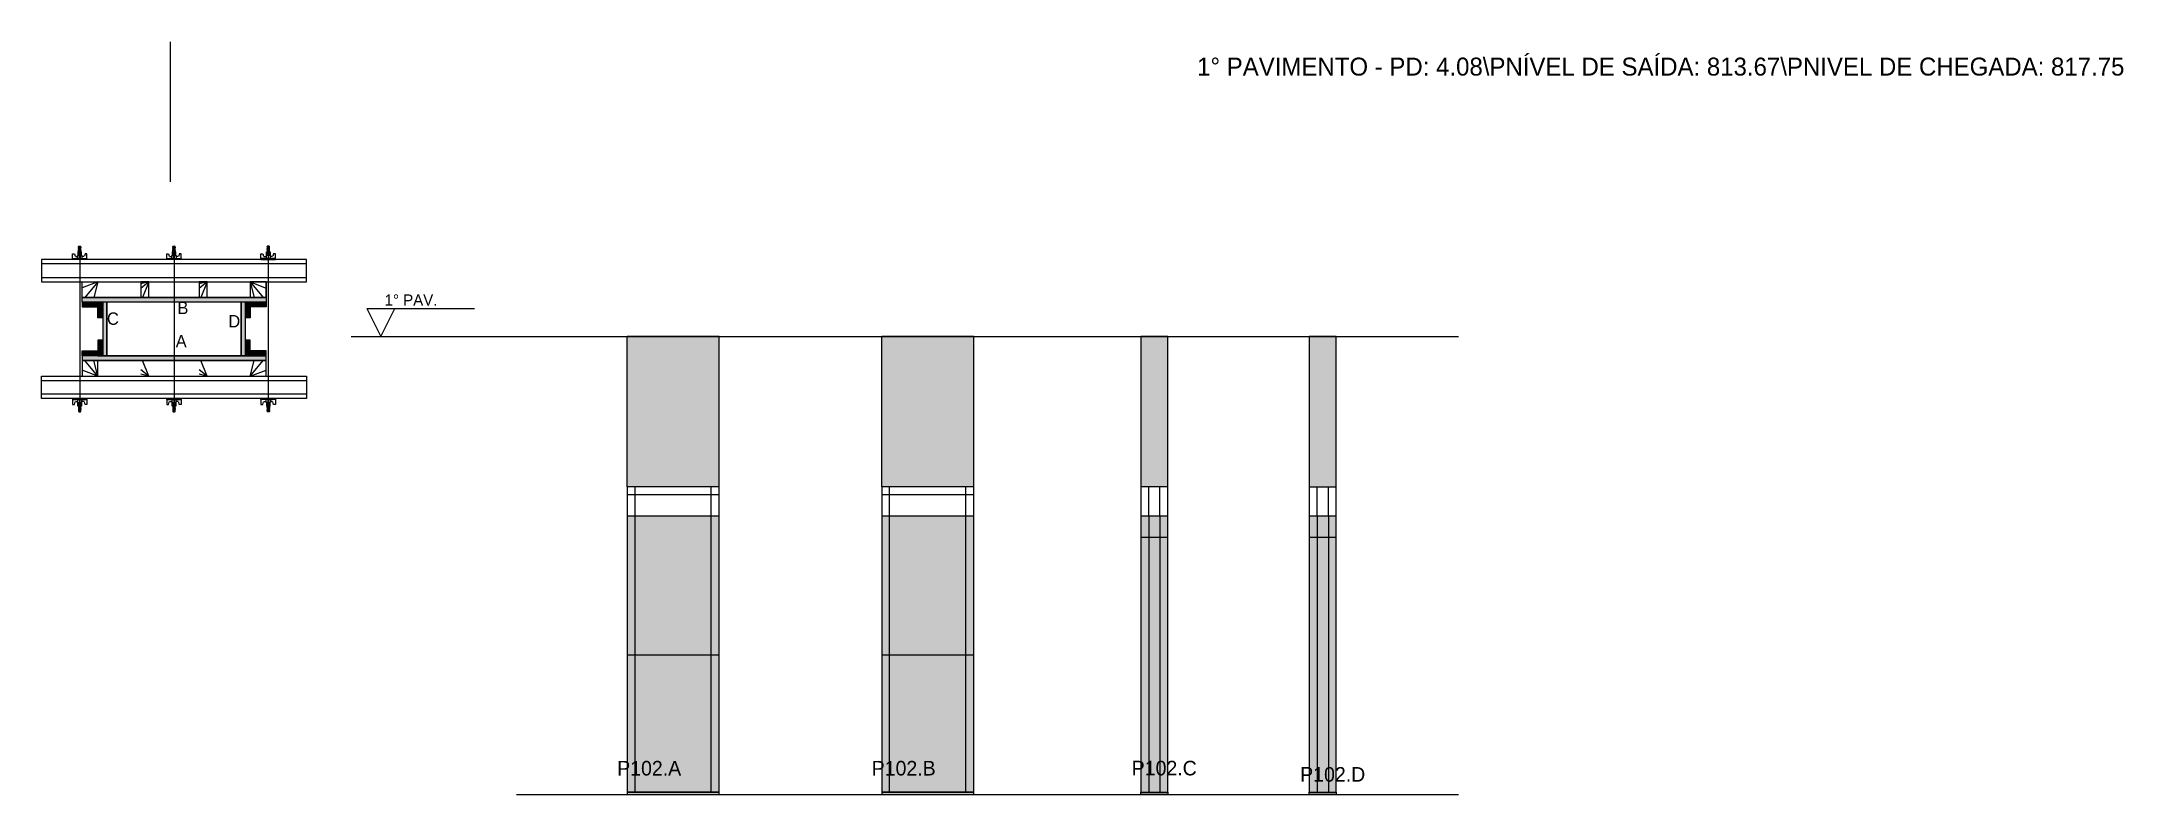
# Model space of a CAD drawing. Header units: metres. Extents: x 4721 to 6577, y 2917 to 3588.
import ezdxf

# ---------------------------------------------------------------- set-up
doc = ezdxf.new("R2010")
doc.units = ezdxf.units.M
for name, color, linetype in [('CHAPA', 7, 'Continuous'), ('COTA', 7, 'Continuous'), ('Hachura', 7, 'Continuous'), ('Madeira', 7, 'Continuous'), ('NIVEL 1° PAV.', 7, 'Continuous'), ('NOMENCLATURA', 7, 'Continuous'), ('Nível', 7, 'Continuous'), ('Painéis', 7, 'Continuous'), ('Perfil Metálico', 7, 'Continuous'), ('SARR_2.2x7', 7, 'Continuous'), ('SARRAFO', 7, 'Continuous'), ('Texto Seção', 7, 'Continuous'), ('TEXTO_GERAL', 7, 'Continuous')]:
    doc.layers.add(name, color=color, linetype=linetype)

msp = doc.modelspace()

# ---------------------------------------------------------------- hatches: boundary and pattern name
at = {"layer": 'COTA'}
h = msp.add_hatch(color=7, dxfattribs=at)
h.dxf.hatch_style = 1
h.paths.add_polyline_path([(5242.7, 3191.2), (5324.7, 3191.2), (5324.7, 3191.2), (5324.7, 3325.2), (5324.7, 3325.2), (5242.7, 3325.2), (5242.7, 3325.2), (5242.7, 3191.2)])
h = msp.add_hatch(color=7, dxfattribs=at)
h.dxf.hatch_style = 1
h.paths.add_polyline_path([(5469.7, 3191.2), (5551.7, 3191.2), (5551.7, 3191.2), (5551.7, 3325.2), (5551.7, 3325.2), (5469.7, 3325.2), (5469.7, 3325.2), (5469.7, 3191.2)])
h = msp.add_hatch(color=7, dxfattribs=at)
h.dxf.hatch_style = 1
h.paths.add_polyline_path([(5700.7, 3191.2), (5724.7, 3191.2), (5724.7, 3191.2), (5724.7, 3325.2), (5724.7, 3325.2), (5700.7, 3325.2), (5700.7, 3325.2), (5700.7, 3191.2)])
h = msp.add_hatch(color=7, dxfattribs=at)
h.dxf.hatch_style = 1
h.paths.add_polyline_path([(5850.8, 3191.2), (5874.8, 3191.2), (5874.8, 3191.2), (5874.8, 3325.2), (5874.8, 3325.2), (5850.8, 3325.2), (5850.8, 3325.2), (5850.8, 3191.2)])
at = {"layer": 'Hachura'}
h = msp.add_hatch(color=7, dxfattribs=at)
h.dxf.hatch_style = 1
h.paths.add_polyline_path([(4756.7, 3355.9), (4756.7, 3359.9), (4756.7, 3359.9), (4920.7, 3359.9), (4920.7, 3359.9), (4920.7, 3355.9), (4920.7, 3355.9), (4756.7, 3355.9)])
h = msp.add_hatch(color=7, dxfattribs=at)
h.dxf.hatch_style = 1
h.paths.add_polyline_path([(4756.7, 3355.9), (4756.7, 3359.9), (4756.7, 3359.9), (4920.7, 3359.9), (4920.7, 3359.9), (4920.7, 3355.9), (4920.7, 3355.9), (4756.7, 3355.9)])
h = msp.add_hatch(color=7, dxfattribs=at)
h.dxf.hatch_style = 1
h.paths.add_polyline_path([(4770.7, 3355.9), (4770.7, 3351.5), (4770.7, 3351.5), (4756.7, 3351.5), (4756.7, 3351.5), (4756.7, 3355.9), (4756.7, 3355.9), (4770.7, 3355.9)])
h = msp.add_hatch(color=7, dxfattribs=at)
h.dxf.hatch_style = 1
h.paths.add_polyline_path([(4775.1, 3355.9), (4770.7, 3355.9), (4770.7, 3355.9), (4770.7, 3341.9), (4770.7, 3341.9), (4775.1, 3341.9), (4775.1, 3341.9), (4775.1, 3355.9)])
h = msp.add_hatch(color=7, dxfattribs=at)
h.dxf.hatch_style = 1
h.paths.add_polyline_path([(4778.7, 3355.9), (4775.1, 3355.9), (4775.1, 3355.9), (4775.1, 3307.9), (4775.1, 3307.9), (4778.7, 3307.9), (4778.7, 3307.9), (4778.7, 3355.9)])
h = msp.add_hatch(color=7, dxfattribs=at)
h.dxf.hatch_style = 1
h.paths.add_polyline_path([(4778.7, 3355.9), (4775.1, 3355.9), (4775.1, 3355.9), (4775.1, 3307.9), (4775.1, 3307.9), (4778.7, 3307.9), (4778.7, 3307.9), (4778.7, 3355.9)])
h = msp.add_hatch(color=7, dxfattribs=at)
h.dxf.hatch_style = 1
h.paths.add_polyline_path([(4902.3, 3355.9), (4898.7, 3355.9), (4898.7, 3355.9), (4898.7, 3307.9), (4898.7, 3307.9), (4902.3, 3307.9), (4902.3, 3307.9), (4902.3, 3355.9)])
h = msp.add_hatch(color=7, dxfattribs=at)
h.dxf.hatch_style = 1
h.paths.add_polyline_path([(4902.3, 3355.9), (4898.7, 3355.9), (4898.7, 3355.9), (4898.7, 3307.9), (4898.7, 3307.9), (4902.3, 3307.9), (4902.3, 3307.9), (4902.3, 3355.9)])
h = msp.add_hatch(color=7, dxfattribs=at)
h.dxf.hatch_style = 1
h.paths.add_polyline_path([(4906.7, 3355.9), (4902.3, 3355.9), (4902.3, 3355.9), (4902.3, 3341.9), (4902.3, 3341.9), (4906.7, 3341.9), (4906.7, 3341.9), (4906.7, 3355.9)])
h = msp.add_hatch(color=7, dxfattribs=at)
h.dxf.hatch_style = 1
h.paths.add_polyline_path([(4906.7, 3355.9), (4906.7, 3351.5), (4906.7, 3351.5), (4920.7, 3351.5), (4920.7, 3351.5), (4920.7, 3355.9), (4920.7, 3355.9), (4906.7, 3355.9)])
h = msp.add_hatch(color=7, dxfattribs=at)
h.dxf.hatch_style = 1
h.paths.add_polyline_path([(4770.7, 3307.9), (4770.7, 3312.3), (4770.7, 3312.3), (4756.7, 3312.3), (4756.7, 3312.3), (4756.7, 3307.9), (4756.7, 3307.9), (4770.7, 3307.9)])
h = msp.add_hatch(color=7, dxfattribs=at)
h.dxf.hatch_style = 1
h.paths.add_polyline_path([(4756.7, 3307.9), (4756.7, 3303.9), (4756.7, 3303.9), (4920.7, 3303.9), (4920.7, 3303.9), (4920.7, 3307.9), (4920.7, 3307.9), (4756.7, 3307.9)])
h = msp.add_hatch(color=7, dxfattribs=at)
h.dxf.hatch_style = 1
h.paths.add_polyline_path([(4756.7, 3307.9), (4756.7, 3303.9), (4756.7, 3303.9), (4920.7, 3303.9), (4920.7, 3303.9), (4920.7, 3307.9), (4920.7, 3307.9), (4756.7, 3307.9)])
h = msp.add_hatch(color=7, dxfattribs=at)
h.dxf.hatch_style = 1
h.paths.add_polyline_path([(4775.1, 3307.9), (4770.7, 3307.9), (4770.7, 3307.9), (4770.7, 3321.9), (4770.7, 3321.9), (4775.1, 3321.9), (4775.1, 3321.9), (4775.1, 3307.9)])
h = msp.add_hatch(color=7, dxfattribs=at)
h.dxf.hatch_style = 1
h.paths.add_polyline_path([(4906.7, 3307.9), (4902.3, 3307.9), (4902.3, 3307.9), (4902.3, 3321.9), (4902.3, 3321.9), (4906.7, 3321.9), (4906.7, 3321.9), (4906.7, 3307.9)])
h = msp.add_hatch(color=7, dxfattribs=at)
h.dxf.hatch_style = 1
h.paths.add_polyline_path([(4906.7, 3307.9), (4906.7, 3312.3), (4906.7, 3312.3), (4920.7, 3312.3), (4920.7, 3312.3), (4920.7, 3307.9), (4920.7, 3307.9), (4906.7, 3307.9)])
h = msp.add_hatch(color=7, dxfattribs=at)
h.dxf.hatch_style = 1
h.paths.add_polyline_path([(5324.7, 2917.2), (5324.7, 3165.2), (5324.7, 3165.2), (5242.7, 3165.2), (5242.7, 3165.2), (5242.7, 2917.2), (5242.7, 2917.2), (5324.7, 2917.2), (5324.7, 2917.2)])
h = msp.add_hatch(color=7, dxfattribs=at)
h.dxf.hatch_style = 1
h.paths.add_polyline_path([(5551.7, 2917.2), (5551.7, 3165.2), (5551.7, 3165.2), (5469.7, 3165.2), (5469.7, 3165.2), (5469.7, 2917.2), (5469.7, 2917.2), (5551.7, 2917.2), (5551.7, 2917.2)])
h = msp.add_hatch(color=7, dxfattribs=at)
h.dxf.hatch_style = 1
h.paths.add_polyline_path([(5724.7, 2917.2), (5724.7, 3165.2), (5724.7, 3165.2), (5700.7, 3165.2), (5700.7, 3165.2), (5700.7, 2917.2), (5700.7, 2917.2), (5724.7, 2917.2), (5724.7, 2917.2)])
h = msp.add_hatch(color=7, dxfattribs=at)
h.dxf.hatch_style = 1
h.paths.add_polyline_path([(5874.8, 2917.2), (5874.8, 3165.2), (5874.8, 3165.2), (5850.8, 3165.2), (5850.8, 3165.2), (5850.8, 2917.2), (5850.8, 2917.2), (5874.8, 2917.2)])

# ---------------------------------------------------------------- linework, layer by layer
at = {"layer": 'CHAPA', "color": 7, "lineweight": 25}
for points in [[(4756.7, 3355.9), (4756.7, 3359.9), (4920.7, 3359.9), (4920.7, 3355.9)], [(4756.7, 3355.9), (4756.7, 3359.9), (4920.7, 3359.9), (4920.7, 3355.9)], [(4778.7, 3355.9), (4775.1, 3355.9), (4775.1, 3307.9), (4778.7, 3307.9)], [(4778.7, 3355.9), (4775.1, 3355.9), (4775.1, 3307.9), (4778.7, 3307.9)], [(4902.3, 3355.9), (4898.7, 3355.9), (4898.7, 3307.9), (4902.3, 3307.9)], [(4902.3, 3355.9), (4898.7, 3355.9), (4898.7, 3307.9), (4902.3, 3307.9)], [(4756.7, 3307.9), (4756.7, 3303.9), (4920.7, 3303.9), (4920.7, 3307.9)], [(4756.7, 3307.9), (4756.7, 3303.9), (4920.7, 3303.9), (4920.7, 3307.9)]]:
    msp.add_lwpolyline(points, close=True, dxfattribs=at)
at = {"layer": 'COTA', "color": 7, "lineweight": 25}
for p, q in [((5324.7, 3325.2), (5242.7, 3325.2)), ((5242.7, 3191.2), (5242.7, 3325.2)), ((5324.7, 3191.2), (5324.7, 3325.2)), ((5551.7, 3325.2), (5469.7, 3325.2)), ((5469.7, 3191.2), (5469.7, 3325.2)), ((5551.7, 3191.2), (5551.7, 3325.2))]:
    msp.add_line(p, q, dxfattribs=at)
for points in [[(5724.7, 3191.2), (5724.7, 3325.2), (5700.7, 3325.2), (5700.7, 3191.2)], [(5874.8, 3191.2), (5874.8, 3325.2), (5850.8, 3325.2), (5850.8, 3191.2)]]:
    msp.add_lwpolyline(points, dxfattribs=at)
at = {"layer": 'Defpoints', "color": 7, "lineweight": 25}
msp.add_line((4835.7, 3462.9), (4835.7, 3587.9), dxfattribs=at)
at = {"layer": 'Hachura', "color": 7, "lineweight": 25}
for p, q in [((4748.2, 3393.9), (4748.2, 3399)), ((4748.2, 3399), (4749.9, 3399)), ((4749.9, 3399), (4750.5, 3396.8)), ((4750.8, 3396.6), (4752.7, 3396.6)), ((4752.7, 3397.4), (4756.6, 3397.4)), ((4752.7, 3394.8), (4752.7, 3397.4)), ((4756.3, 3400.6), (4753, 3400.6)), ((4753, 3400.6), (4753, 3397.4)), ((4756.3, 3400.5), (4753, 3400.5)), ((4755.7, 3403.6), (4753.5, 3404.7)), ((4755.7, 3402.5), (4753.5, 3403.5)), ((4755.7, 3401.3), (4753.5, 3402.4)), ((4754.8, 3400.6), (4753.5, 3401.2)), ((4753.6, 3405.3), (4754, 3405.7)), ((4753.6, 3405), (4753.6, 3405.4)), ((4753.6, 3405.3), (4753.6, 3405.3)), ((4755.6, 3405.3), (4753.6, 3405.3)), ((4753.6, 3405), (4755.6, 3404.1)), ((4753.6, 3405), (4755.6, 3404.1)), ((4753.6, 3404.9), (4755.7, 3403.9)), ((4753.6, 3403.9), (4753.6, 3404.5)), ((4755.6, 3403.5), (4753.6, 3404.5)), ((4753.6, 3403.9), (4755.6, 3402.9)), ((4753.6, 3403.8), (4755.7, 3402.7)), ((4753.6, 3402.7), (4753.6, 3403.4)), ((4755.6, 3402.4), (4753.6, 3403.4)), ((4753.6, 3403.1), (4753.6, 3403.4)), ((4753.6, 3402.7), (4755.6, 3401.7)), ((4753.6, 3402.6), (4755.7, 3401.5)), ((4753.6, 3401.5), (4753.6, 3402.2)), ((4755.6, 3401.2), (4753.6, 3402.2)), ((4753.6, 3401.5), (4755.6, 3400.6)), ((4754.5, 3400.6), (4753.6, 3401)), ((4753.6, 3400.6), (4753.6, 3401)), ((4754, 3405.7), (4755.2, 3405.7)), ((4754, 3400.6), (4754, 3397.4)), ((4755.6, 3404.7), (4754.3, 3405.4)), ((4754.4, 3394.8), (4754.4, 3396.8)), ((4755.7, 3404.8), (4754.5, 3405.4)), ((4754.7, 3404.7), (4754.7, 3262.9)), ((4754.9, 3396.8), (4754.9, 3394.8)), ((4755.1, 3405.4), (4755.7, 3405)), ((4755.6, 3405.3), (4755.2, 3405.7)), ((4755.3, 3405.4), (4755.6, 3405.2)), ((4755.6, 3405.2), (4755.6, 3405.4)), ((4755.6, 3404.7), (4755.6, 3404.1)), ((4755.6, 3402.9), (4755.6, 3403.5)), ((4755.6, 3402.2), (4755.6, 3402.4)), ((4755.6, 3402.2), (4755.6, 3401.7)), ((4755.6, 3401.2), (4755.6, 3400.6)), ((4755.6, 3400.6), (4755.6, 3397.4)), ((4756.3, 3397.4), (4756.3, 3400.6)), ((4756.6, 3397.4), (4756.3, 3397.4)), ((4756.6, 3397.4), (4756.3, 3397.4)), ((4756.6, 3397.4), (4756.6, 3394.8)), ((4758.5, 3396.6), (4756.6, 3396.6)), ((4759.4, 3399), (4758.9, 3396.8)), ((4761.1, 3399), (4759.4, 3399)), ((4761.1, 3394.8), (4761.1, 3399)), ((4832.2, 3393.9), (4832.2, 3399)), ((4832.2, 3399), (4833.9, 3399)), ((4833.9, 3399), (4834.5, 3396.8)), ((4834.8, 3396.6), (4836.7, 3396.6)), ((4836.7, 3397.4), (4840.6, 3397.4)), ((4836.7, 3394.8), (4836.7, 3397.4)), ((4840.3, 3400.6), (4837, 3400.6)), ((4837, 3400.6), (4837, 3397.4)), ((4840.3, 3400.5), (4837, 3400.5)), ((4839.7, 3403.6), (4837.5, 3404.7)), ((4839.7, 3402.5), (4837.5, 3403.5)), ((4839.7, 3401.3), (4837.5, 3402.4)), ((4838.8, 3400.6), (4837.5, 3401.2)), ((4837.6, 3405.3), (4838, 3405.7)), ((4837.6, 3405), (4837.6, 3405.4)), ((4837.6, 3405.3), (4837.6, 3405.3)), ((4839.6, 3405.3), (4837.6, 3405.3)), ((4837.6, 3405), (4839.6, 3404.1)), ((4837.6, 3405), (4839.6, 3404.1)), ((4837.6, 3404.9), (4839.7, 3403.9)), ((4837.6, 3403.9), (4837.6, 3404.5)), ((4839.6, 3403.5), (4837.6, 3404.5)), ((4837.6, 3403.9), (4839.6, 3402.9)), ((4837.6, 3403.8), (4839.7, 3402.7)), ((4837.6, 3402.7), (4837.6, 3403.4)), ((4839.6, 3402.4), (4837.6, 3403.4)), ((4837.6, 3403.1), (4837.6, 3403.4)), ((4837.6, 3402.7), (4839.6, 3401.7)), ((4837.6, 3402.6), (4839.7, 3401.5)), ((4837.6, 3401.5), (4837.6, 3402.2)), ((4839.6, 3401.2), (4837.6, 3402.2)), ((4837.6, 3401.5), (4839.6, 3400.6)), ((4838.5, 3400.6), (4837.6, 3401)), ((4837.6, 3400.6), (4837.6, 3401)), ((4838, 3405.7), (4839.2, 3405.7)), ((4838, 3400.6), (4838, 3397.4)), ((4839.6, 3404.7), (4838.3, 3405.4)), ((4838.4, 3394.8), (4838.4, 3396.8)), ((4839.7, 3404.8), (4838.5, 3405.4)), ((4838.7, 3404.7), (4838.7, 3262.9)), ((4838.9, 3396.8), (4838.9, 3394.8)), ((4839.1, 3405.4), (4839.7, 3405)), ((4839.6, 3405.3), (4839.2, 3405.7)), ((4839.3, 3405.4), (4839.6, 3405.2)), ((4839.6, 3405.2), (4839.6, 3405.4)), ((4839.6, 3404.7), (4839.6, 3404.1)), ((4839.6, 3402.9), (4839.6, 3403.5)), ((4839.6, 3402.2), (4839.6, 3402.4)), ((4839.6, 3402.2), (4839.6, 3401.7)), ((4839.6, 3401.2), (4839.6, 3400.6)), ((4839.6, 3400.6), (4839.6, 3397.4)), ((4840.3, 3397.4), (4840.3, 3400.6)), ((4840.6, 3397.4), (4840.3, 3397.4)), ((4840.6, 3397.4), (4840.3, 3397.4)), ((4840.6, 3397.4), (4840.6, 3394.8)), ((4842.5, 3396.6), (4840.6, 3396.6)), ((4843.4, 3399), (4842.9, 3396.8)), ((4845.1, 3399), (4843.4, 3399)), ((4845.1, 3394.8), (4845.1, 3399)), ((4916.2, 3394.8), (4916.2, 3399)), ((4916.2, 3399), (4917.9, 3399)), ((4917.9, 3399), (4918.5, 3396.8)), ((4918.8, 3396.6), (4920.7, 3396.6)), ((4924.6, 3397.4), (4920.7, 3397.4)), ((4920.7, 3397.4), (4920.7, 3394.8)), ((4920.7, 3397.4), (4921, 3397.4)), ((4920.7, 3397.4), (4921, 3397.4)), ((4921, 3400.6), (4924.4, 3400.6)), ((4921, 3397.4), (4921, 3400.6)), ((4921, 3400.5), (4924.4, 3400.5)), ((4922.3, 3405.4), (4921.6, 3405)), ((4923.8, 3404.9), (4921.6, 3403.9)), ((4923.8, 3403.8), (4921.6, 3402.7)), ((4923.8, 3402.6), (4921.6, 3401.5)), ((4921.7, 3404.8), (4922.8, 3405.4)), ((4921.7, 3403.6), (4923.8, 3404.7)), ((4921.7, 3402.5), (4923.8, 3403.5)), ((4921.7, 3401.3), (4923.8, 3402.4)), ((4921.8, 3405.3), (4922.1, 3405.7)), ((4922, 3405.4), (4921.8, 3405.2)), ((4921.8, 3405.2), (4921.8, 3405.4)), ((4921.8, 3404.7), (4923.1, 3405.4)), ((4921.8, 3405.3), (4923.7, 3405.3)), ((4923.7, 3405), (4921.8, 3404.1)), ((4923.7, 3405), (4921.8, 3404.1)), ((4921.8, 3404.7), (4921.8, 3404.1)), ((4921.8, 3403.5), (4923.7, 3404.5)), ((4923.7, 3403.9), (4921.8, 3402.9)), ((4921.8, 3402.9), (4921.8, 3403.5)), ((4921.8, 3402.4), (4923.7, 3403.4)), ((4923.7, 3402.7), (4921.8, 3401.7)), ((4921.8, 3402.2), (4921.8, 3402.4)), ((4921.8, 3402.2), (4921.8, 3401.7)), ((4921.8, 3401.2), (4923.7, 3402.2)), ((4923.7, 3401.5), (4921.8, 3400.6)), ((4921.8, 3401.2), (4921.8, 3400.6)), ((4921.8, 3400.6), (4921.8, 3397.4)), ((4923.4, 3405.7), (4922.1, 3405.7)), ((4922.5, 3400.6), (4923.8, 3401.2)), ((4922.5, 3396.8), (4922.5, 3394.8)), ((4922.7, 3404.7), (4922.7, 3262.9)), ((4922.8, 3400.6), (4923.7, 3401)), ((4923, 3394.8), (4923, 3396.8)), ((4923.3, 3400.6), (4923.3, 3397.4)), ((4923.7, 3405.3), (4923.4, 3405.7)), ((4923.7, 3405), (4923.7, 3405.4)), ((4923.7, 3405.3), (4923.7, 3405.3)), ((4923.7, 3403.9), (4923.7, 3404.5)), ((4923.7, 3402.7), (4923.7, 3403.4)), ((4923.7, 3403.1), (4923.7, 3403.4)), ((4923.7, 3401.5), (4923.7, 3402.2)), ((4923.7, 3400.6), (4923.7, 3401)), ((4924.4, 3400.6), (4924.4, 3397.4)), ((4924.6, 3394.8), (4924.6, 3397.4)), ((4926.6, 3396.6), (4924.6, 3396.6)), ((4927.4, 3399), (4926.9, 3396.8)), ((4929.1, 3399), (4927.4, 3399)), ((4929.1, 3393.9), (4929.1, 3399)), ((4748.2, 3394.8), (4761.1, 3394.8)), ((4748.2, 3394.8), (4753.4, 3394.8)), ((4761.1, 3393.9), (4748.2, 3393.9)), ((4748.4, 3394.8), (4748.4, 3393.9)), ((4748.6, 3394.8), (4748.6, 3393.9)), ((4748.9, 3394.8), (4748.9, 3393.9)), ((4749.4, 3394.8), (4749.4, 3393.9)), ((4750.2, 3394.8), (4750.2, 3393.9)), ((4751.6, 3394.8), (4751.6, 3393.9)), ((4760.2, 3393.9), (4752.4, 3393.9)), ((4754.7, 3394.8), (4752.7, 3394.8)), ((4753.4, 3394.8), (4754, 3394.8)), ((4753.7, 3394.5), (4753.7, 3394.7)), ((4753.7, 3394), (4753.7, 3394.5)), ((4754.7, 3394.8), (4754.7, 3393.9)), ((4755.6, 3394.6), (4755.6, 3394.2)), ((4757.7, 3394.8), (4757.7, 3393.9)), ((4759.1, 3394.8), (4759.1, 3393.9)), ((4760, 3394.8), (4760, 3393.9)), ((4760.4, 3394.8), (4760.4, 3393.9)), ((4760.8, 3394.8), (4760.8, 3393.9)), ((4761, 3394.8), (4761, 3393.9)), ((4761.1, 3394.8), (4761.1, 3393.9)), ((4832.2, 3394.8), (4845.1, 3394.8)), ((4832.2, 3394.8), (4837.4, 3394.8)), ((4845.1, 3393.9), (4832.2, 3393.9)), ((4832.4, 3394.8), (4832.4, 3393.9)), ((4832.6, 3394.8), (4832.6, 3393.9)), ((4832.9, 3394.8), (4832.9, 3393.9)), ((4833.4, 3394.8), (4833.4, 3393.9)), ((4834.2, 3394.8), (4834.2, 3393.9)), ((4835.6, 3394.8), (4835.6, 3393.9)), ((4844.2, 3393.9), (4836.4, 3393.9)), ((4838.7, 3394.8), (4836.7, 3394.8)), ((4837.4, 3394.8), (4838, 3394.8)), ((4837.7, 3394.5), (4837.7, 3394.7)), ((4837.7, 3394), (4837.7, 3394.5)), ((4838.7, 3394.8), (4838.7, 3393.9)), ((4839.6, 3394.6), (4839.6, 3394.2)), ((4841.7, 3394.8), (4841.7, 3393.9)), ((4843.1, 3394.8), (4843.1, 3393.9)), ((4844, 3394.8), (4844, 3393.9)), ((4844.4, 3394.8), (4844.4, 3393.9)), ((4844.8, 3394.8), (4844.8, 3393.9)), ((4845, 3394.8), (4845, 3393.9)), ((4845.1, 3394.8), (4845.1, 3393.9)), ((4929.1, 3394.8), (4916.2, 3394.8)), ((4916.2, 3394.8), (4916.2, 3393.9)), ((4916.2, 3393.9), (4929.1, 3393.9)), ((4916.4, 3394.8), (4916.4, 3393.9)), ((4916.6, 3394.8), (4916.6, 3393.9)), ((4916.9, 3394.8), (4916.9, 3393.9)), ((4917.2, 3393.9), (4925, 3393.9)), ((4917.4, 3394.8), (4917.4, 3393.9)), ((4918.2, 3394.8), (4918.2, 3393.9)), ((4919.6, 3394.8), (4919.6, 3393.9)), ((4921.7, 3394.6), (4921.7, 3394.2)), ((4922.7, 3394.8), (4924.6, 3394.8)), ((4922.7, 3394.8), (4922.7, 3393.9)), ((4924, 3394.8), (4923.3, 3394.8)), ((4923.6, 3394.5), (4923.6, 3394.7)), ((4923.6, 3394), (4923.6, 3394.5)), ((4929.1, 3394.8), (4924, 3394.8)), ((4925.7, 3394.8), (4925.7, 3393.9)), ((4927.1, 3394.8), (4927.1, 3393.9)), ((4928, 3394.8), (4928, 3393.9)), ((4928.4, 3394.8), (4928.4, 3393.9)), ((4928.8, 3394.8), (4928.8, 3393.9)), ((4929, 3394.8), (4929, 3393.9)), ((4761.1, 3269.9), (4748.2, 3269.9)), ((4748.2, 3269.9), (4748.2, 3264.7)), ((4748.2, 3269), (4761.1, 3269)), ((4748.2, 3269), (4753.4, 3269)), ((4748.4, 3269), (4748.4, 3269.9)), ((4748.6, 3269), (4748.6, 3269.9)), ((4748.9, 3269), (4748.9, 3269.9)), ((4749.4, 3269), (4749.4, 3269.9)), ((4749.9, 3264.7), (4750.5, 3266.9)), ((4750.2, 3269), (4750.2, 3269.9)), ((4750.8, 3267.2), (4752.7, 3267.2)), ((4751.6, 3269), (4751.6, 3269.9)), ((4760.2, 3269.9), (4752.4, 3269.9)), ((4754.7, 3269), (4752.7, 3269)), ((4752.7, 3269), (4752.7, 3266.4)), ((4752.7, 3266.4), (4756.6, 3266.4)), ((4753, 3263.2), (4753, 3266.4)), ((4753.4, 3269), (4754, 3269)), ((4753.7, 3269.7), (4753.7, 3269.3)), ((4753.7, 3269.3), (4753.7, 3269.1)), ((4754, 3263.2), (4754, 3266.4)), ((4754.4, 3269), (4754.4, 3267)), ((4754.7, 3269), (4754.7, 3269.9)), ((4754.9, 3267), (4754.9, 3269)), ((4755.6, 3269.1), (4755.6, 3269.5)), ((4755.6, 3263.2), (4755.6, 3266.4)), ((4756.3, 3266.4), (4756.3, 3263.2)), ((4756.6, 3266.4), (4756.3, 3266.4)), ((4756.6, 3266.4), (4756.3, 3266.4)), ((4756.6, 3266.4), (4756.6, 3269)), ((4758.5, 3267.2), (4756.6, 3267.2)), ((4757.7, 3269), (4757.7, 3269.9)), ((4759.4, 3264.7), (4758.9, 3266.9)), ((4759.1, 3269), (4759.1, 3269.9)), ((4760, 3269), (4760, 3269.9)), ((4760.4, 3269), (4760.4, 3269.9)), ((4760.8, 3269), (4760.8, 3269.9)), ((4761, 3269), (4761, 3269.9)), ((4761.1, 3269), (4761.1, 3269.9)), ((4761.1, 3269), (4761.1, 3264.7)), ((4845.1, 3269.9), (4832.2, 3269.9)), ((4832.2, 3269.9), (4832.2, 3264.7)), ((4832.2, 3269), (4845.1, 3269)), ((4832.2, 3269), (4837.4, 3269)), ((4832.4, 3269), (4832.4, 3269.9)), ((4832.6, 3269), (4832.6, 3269.9)), ((4832.9, 3269), (4832.9, 3269.9)), ((4833.4, 3269), (4833.4, 3269.9)), ((4833.9, 3264.7), (4834.5, 3266.9)), ((4834.2, 3269), (4834.2, 3269.9)), ((4834.8, 3267.2), (4836.7, 3267.2)), ((4835.6, 3269), (4835.6, 3269.9)), ((4844.2, 3269.9), (4836.4, 3269.9)), ((4838.7, 3269), (4836.7, 3269)), ((4836.7, 3269), (4836.7, 3266.4)), ((4836.7, 3266.4), (4840.6, 3266.4)), ((4837, 3263.2), (4837, 3266.4)), ((4837.4, 3269), (4838, 3269)), ((4837.7, 3269.7), (4837.7, 3269.3)), ((4837.7, 3269.3), (4837.7, 3269.1)), ((4838, 3263.2), (4838, 3266.4)), ((4838.4, 3269), (4838.4, 3267)), ((4838.7, 3269), (4838.7, 3269.9)), ((4838.9, 3267), (4838.9, 3269)), ((4839.6, 3269.1), (4839.6, 3269.5)), ((4839.6, 3263.2), (4839.6, 3266.4)), ((4840.3, 3266.4), (4840.3, 3263.2)), ((4840.6, 3266.4), (4840.3, 3266.4)), ((4840.6, 3266.4), (4840.3, 3266.4)), ((4840.6, 3266.4), (4840.6, 3269)), ((4842.5, 3267.2), (4840.6, 3267.2)), ((4841.7, 3269), (4841.7, 3269.9)), ((4843.4, 3264.7), (4842.9, 3266.9)), ((4843.1, 3269), (4843.1, 3269.9)), ((4844, 3269), (4844, 3269.9)), ((4844.4, 3269), (4844.4, 3269.9)), ((4844.8, 3269), (4844.8, 3269.9)), ((4845, 3269), (4845, 3269.9)), ((4845.1, 3269), (4845.1, 3269.9)), ((4845.1, 3269), (4845.1, 3264.7)), ((4916.2, 3269.9), (4929.1, 3269.9)), ((4916.2, 3269), (4916.2, 3269.9)), ((4929.1, 3269), (4916.2, 3269)), ((4916.2, 3269), (4916.2, 3264.7)), ((4916.4, 3269), (4916.4, 3269.9)), ((4916.6, 3269), (4916.6, 3269.9)), ((4916.9, 3269), (4916.9, 3269.9)), ((4917.2, 3269.9), (4925, 3269.9)), ((4917.4, 3269), (4917.4, 3269.9)), ((4917.9, 3264.7), (4918.5, 3266.9)), ((4918.2, 3269), (4918.2, 3269.9)), ((4918.8, 3267.2), (4920.7, 3267.2)), ((4919.6, 3269), (4919.6, 3269.9)), ((4920.7, 3266.4), (4920.7, 3269)), ((4924.6, 3266.4), (4920.7, 3266.4)), ((4920.7, 3266.4), (4921, 3266.4)), ((4920.7, 3266.4), (4921, 3266.4)), ((4921, 3266.4), (4921, 3263.2)), ((4921.7, 3269.1), (4921.7, 3269.5)), ((4921.8, 3263.2), (4921.8, 3266.4)), ((4922.5, 3267), (4922.5, 3269)), ((4922.7, 3269), (4922.7, 3269.9)), ((4922.7, 3269), (4924.6, 3269)), ((4923, 3269), (4923, 3267)), ((4924, 3269), (4923.3, 3269)), ((4923.3, 3263.2), (4923.3, 3266.4)), ((4923.6, 3269.7), (4923.6, 3269.3)), ((4923.6, 3269.3), (4923.6, 3269.1)), ((4929.1, 3269), (4924, 3269)), ((4924.4, 3263.2), (4924.4, 3266.4)), ((4924.6, 3269), (4924.6, 3266.4)), ((4926.6, 3267.2), (4924.6, 3267.2)), ((4925.7, 3269), (4925.7, 3269.9)), ((4927.4, 3264.7), (4926.9, 3266.9)), ((4927.1, 3269), (4927.1, 3269.9)), ((4928, 3269), (4928, 3269.9)), ((4928.4, 3269), (4928.4, 3269.9)), ((4928.8, 3269), (4928.8, 3269.9)), ((4929, 3269), (4929, 3269.9)), ((4929.1, 3269.9), (4929.1, 3264.7)), ((4748.2, 3264.7), (4749.9, 3264.7)), ((4756.3, 3263.2), (4753, 3263.2)), ((4756.3, 3263.2), (4753, 3263.2)), ((4754.8, 3263.2), (4753.5, 3262.5)), ((4755.7, 3262.4), (4753.5, 3261.4)), ((4755.7, 3261.3), (4753.5, 3260.2)), ((4755.7, 3260.1), (4753.5, 3259)), ((4753.6, 3262.2), (4755.6, 3263.2)), ((4754.5, 3263.2), (4753.6, 3262.7)), ((4753.6, 3263.2), (4753.6, 3262.7)), ((4755.6, 3262.5), (4753.6, 3261.6)), ((4753.6, 3262.2), (4753.6, 3261.6)), ((4753.6, 3261.1), (4755.7, 3262.2)), ((4753.6, 3261), (4755.6, 3262)), ((4755.6, 3261.4), (4753.6, 3260.4)), ((4753.6, 3260), (4755.7, 3261.1)), ((4753.6, 3261), (4753.6, 3260.4)), ((4753.6, 3259.9), (4755.6, 3260.8)), ((4753.6, 3260.6), (4753.6, 3260.4)), ((4755.6, 3260.2), (4753.6, 3259.2)), ((4753.6, 3259.9), (4753.6, 3259.2)), ((4753.6, 3258.8), (4755.7, 3259.9)), ((4753.6, 3258.7), (4755.6, 3259.7)), ((4753.6, 3258.7), (4755.6, 3259.7)), ((4753.6, 3258.7), (4753.6, 3258.4)), ((4753.6, 3258.4), (4753.6, 3258.4)), ((4753.6, 3258.4), (4754, 3258.1)), ((4755.6, 3258.4), (4753.6, 3258.4)), ((4754, 3258.1), (4755.2, 3258.1)), ((4755.6, 3259), (4754.3, 3258.4)), ((4755.7, 3259), (4754.5, 3258.4)), ((4755.1, 3258.4), (4755.7, 3258.7)), ((4755.6, 3258.4), (4755.2, 3258.1)), ((4755.3, 3258.4), (4755.6, 3258.5)), ((4755.6, 3262.5), (4755.6, 3263.2)), ((4755.6, 3261.6), (4755.6, 3262)), ((4755.6, 3261.6), (4755.6, 3261.4)), ((4755.6, 3260.8), (4755.6, 3260.2)), ((4755.6, 3259), (4755.6, 3259.7)), ((4755.6, 3258.5), (4755.6, 3258.4)), ((4761.1, 3264.7), (4759.4, 3264.7)), ((4832.2, 3264.7), (4833.9, 3264.7)), ((4840.3, 3263.2), (4837, 3263.2)), ((4840.3, 3263.2), (4837, 3263.2)), ((4838.8, 3263.2), (4837.5, 3262.5)), ((4839.7, 3262.4), (4837.5, 3261.4)), ((4839.7, 3261.3), (4837.5, 3260.2)), ((4839.7, 3260.1), (4837.5, 3259)), ((4837.6, 3262.2), (4839.6, 3263.2)), ((4838.5, 3263.2), (4837.6, 3262.7)), ((4837.6, 3263.2), (4837.6, 3262.7)), ((4839.6, 3262.5), (4837.6, 3261.6)), ((4837.6, 3262.2), (4837.6, 3261.6)), ((4837.6, 3261.1), (4839.7, 3262.2)), ((4837.6, 3261), (4839.6, 3262)), ((4839.6, 3261.4), (4837.6, 3260.4)), ((4837.6, 3260), (4839.7, 3261.1)), ((4837.6, 3261), (4837.6, 3260.4)), ((4837.6, 3259.9), (4839.6, 3260.8)), ((4837.6, 3260.6), (4837.6, 3260.4)), ((4839.6, 3260.2), (4837.6, 3259.2)), ((4837.6, 3259.9), (4837.6, 3259.2)), ((4837.6, 3258.8), (4839.7, 3259.9)), ((4837.6, 3258.7), (4839.6, 3259.7)), ((4837.6, 3258.7), (4839.6, 3259.7)), ((4837.6, 3258.7), (4837.6, 3258.4)), ((4837.6, 3258.4), (4837.6, 3258.4)), ((4837.6, 3258.4), (4838, 3258.1)), ((4839.6, 3258.4), (4837.6, 3258.4)), ((4838, 3258.1), (4839.2, 3258.1)), ((4839.6, 3259), (4838.3, 3258.4)), ((4839.7, 3259), (4838.5, 3258.4)), ((4839.1, 3258.4), (4839.7, 3258.7)), ((4839.6, 3258.4), (4839.2, 3258.1)), ((4839.3, 3258.4), (4839.6, 3258.5)), ((4839.6, 3262.5), (4839.6, 3263.2)), ((4839.6, 3261.6), (4839.6, 3262)), ((4839.6, 3261.6), (4839.6, 3261.4)), ((4839.6, 3260.8), (4839.6, 3260.2)), ((4839.6, 3259), (4839.6, 3259.7)), ((4839.6, 3258.5), (4839.6, 3258.4)), ((4845.1, 3264.7), (4843.4, 3264.7)), ((4916.2, 3264.7), (4917.9, 3264.7)), ((4921, 3263.2), (4924.4, 3263.2)), ((4921, 3263.2), (4924.4, 3263.2)), ((4923.8, 3261.1), (4921.6, 3262.2)), ((4923.8, 3260), (4921.6, 3261.1)), ((4923.8, 3258.8), (4921.6, 3259.9)), ((4922.3, 3258.4), (4921.6, 3258.7)), ((4921.7, 3262.4), (4923.8, 3261.4)), ((4921.7, 3261.3), (4923.8, 3260.2)), ((4921.7, 3260.1), (4923.8, 3259)), ((4921.7, 3259), (4922.8, 3258.4)), ((4921.8, 3262.5), (4921.8, 3263.2)), ((4923.7, 3262.2), (4921.8, 3263.2)), ((4921.8, 3262.5), (4923.7, 3261.6)), ((4921.8, 3261.6), (4921.8, 3262)), ((4923.7, 3261), (4921.8, 3262)), ((4921.8, 3261.6), (4921.8, 3261.4)), ((4921.8, 3261.4), (4923.7, 3260.4)), ((4921.8, 3260.8), (4921.8, 3260.2)), ((4923.7, 3259.9), (4921.8, 3260.8)), ((4921.8, 3260.2), (4923.7, 3259.2)), ((4923.7, 3258.7), (4921.8, 3259.7)), ((4921.8, 3259), (4921.8, 3259.7)), ((4923.7, 3258.7), (4921.8, 3259.7)), ((4921.8, 3259), (4923.1, 3258.4)), ((4922, 3258.4), (4921.8, 3258.5)), ((4921.8, 3258.5), (4921.8, 3258.4)), ((4921.8, 3258.4), (4922.1, 3258.1)), ((4921.8, 3258.4), (4923.7, 3258.4)), ((4923.4, 3258.1), (4922.1, 3258.1)), ((4922.5, 3263.2), (4923.8, 3262.5)), ((4922.8, 3263.2), (4923.7, 3262.7)), ((4923.7, 3258.4), (4923.4, 3258.1)), ((4923.7, 3263.2), (4923.7, 3262.7)), ((4923.7, 3262.2), (4923.7, 3261.6)), ((4923.7, 3261), (4923.7, 3260.4)), ((4923.7, 3260.6), (4923.7, 3260.4)), ((4923.7, 3259.9), (4923.7, 3259.2)), ((4923.7, 3258.7), (4923.7, 3258.4)), ((4923.7, 3258.4), (4923.7, 3258.4)), ((4929.1, 3264.7), (4927.4, 3264.7))]:
    msp.add_line(p, q, dxfattribs=at)
at = {"layer": 'Madeira', "color": 7, "lineweight": 25}
for p, q in [((4770.7, 3373.9), (4756.7, 3368.5)), ((4770.7, 3373.9), (4759.2, 3359.9)), ((4770.7, 3373.9), (4767.2, 3359.9)), ((4816.2, 3373.9), (4809.2, 3368.1)), ((4816.2, 3373.9), (4809.2, 3372.1)), ((4816.2, 3373.9), (4810.7, 3359.9)), ((4868.2, 3373.9), (4861.2, 3368.1)), ((4868.2, 3373.9), (4861.2, 3372.1)), ((4868.2, 3373.9), (4862.7, 3359.9)), ((4906.7, 3373.9), (4918.2, 3359.9)), ((4906.7, 3373.9), (4910.2, 3359.9)), ((4906.7, 3373.9), (4920.7, 3368.4)), ((4770.7, 3289.9), (4759.2, 3303.9)), ((4770.7, 3289.9), (4767.2, 3303.9)), ((4816.2, 3289.9), (4810.7, 3303.9)), ((4868.2, 3289.9), (4862.7, 3303.9)), ((4906.7, 3289.9), (4918.2, 3303.9)), ((4906.7, 3289.9), (4910.2, 3303.9)), ((4770.7, 3289.9), (4756.7, 3295.3)), ((4816.2, 3289.9), (4809.2, 3295.6)), ((4816.2, 3289.9), (4809.2, 3291.6)), ((4868.2, 3289.9), (4861.2, 3295.6)), ((4868.2, 3289.9), (4861.2, 3291.6)), ((4906.7, 3289.9), (4920.7, 3295.3))]:
    msp.add_line(p, q, dxfattribs=at)
for points in [[(4920.7, 3373.9), (4920.7, 3359.9), (4756.7, 3359.9), (4756.7, 3373.9)], [(4816.2, 3373.9), (4809.2, 3373.9), (4809.2, 3359.9), (4816.2, 3359.9)], [(4868.2, 3373.9), (4861.2, 3373.9), (4861.2, 3359.9), (4868.2, 3359.9)], [(4906.7, 3373.9), (4906.7, 3359.9), (4920.7, 3359.9), (4920.7, 3373.9)], [(4770.7, 3289.9), (4770.7, 3303.9), (4756.7, 3303.9), (4756.7, 3289.9)], [(4920.7, 3289.9), (4920.7, 3303.9), (4756.7, 3303.9), (4756.7, 3289.9)]]:
    msp.add_lwpolyline(points, close=True, dxfattribs=at)
at = {"layer": 'NIVEL 1° PAV.', "color": 7, "lineweight": 25}
for p, q in [((5010.5, 3350.2), (5106.5, 3350.2)), ((5010.5, 3350.2), (5023, 3325.2)), ((5023, 3325.2), (5035.5, 3350.2)), ((4996.7, 3325.2), (5942.3, 3325.2)), ((5144.1, 3325.2), (5983.9, 3325.2))]:
    msp.add_line(p, q, dxfattribs=at)
at = {"layer": 'Nível', "color": 7, "lineweight": 25}
for p, q in [((5144.1, 3325.2), (5983.9, 3325.2)), ((5144.1, 2917.2), (5983.9, 2917.2))]:
    msp.add_line(p, q, dxfattribs=at)
at = {"layer": 'Painéis', "color": 7, "lineweight": 25}
for p, q in [((5242.7, 3191.2), (5242.7, 2917.2)), ((5324.7, 3191.2), (5242.7, 3191.2)), ((5324.7, 2917.2), (5324.7, 3191.2)), ((5469.7, 3191.2), (5469.7, 2917.2)), ((5551.7, 3191.2), (5469.7, 3191.2)), ((5551.7, 2917.2), (5551.7, 3191.2)), ((5700.7, 3191.2), (5700.7, 2919.2)), ((5724.7, 3191.2), (5700.7, 3191.2)), ((5724.7, 2919.2), (5724.7, 3191.2)), ((5850.8, 3191.2), (5850.8, 2919.2)), ((5850.8, 3191.2), (5874.8, 3191.2)), ((5874.8, 2919.2), (5874.8, 3191.2)), ((5324.7, 3165.2), (5242.7, 3165.2)), ((5551.7, 3165.2), (5469.7, 3165.2)), ((5724.7, 3165.2), (5700.7, 3165.2)), ((5874.8, 3165.2), (5850.8, 3165.2)), ((5724.7, 3146.2), (5700.7, 3146.2)), ((5874.8, 3146.2), (5850.8, 3146.2)), ((5324.7, 3041.2), (5242.7, 3041.2)), ((5551.7, 3041.2), (5469.7, 3041.2)), ((5242.7, 2919.2), (5324.7, 2919.2)), ((5469.7, 2919.2), (5551.7, 2919.2)), ((5700.7, 2919.2), (5724.7, 2919.2)), ((5850.8, 2919.2), (5874.8, 2919.2))]:
    msp.add_line(p, q, dxfattribs=at)
for points in [[(4898.7, 3307.9), (4898.7, 3355.9), (4778.7, 3355.9), (4778.7, 3307.9)], [(5324.7, 2919.2), (5242.7, 2919.2), (5242.7, 2917.2), (5324.7, 2917.2)], [(5551.7, 2919.2), (5469.7, 2919.2), (5469.7, 2917.2), (5551.7, 2917.2)], [(5700.7, 2919.2), (5724.7, 2919.2), (5724.7, 2917.2), (5700.7, 2917.2)], [(5850.8, 2919.2), (5874.8, 2919.2), (5874.8, 2917.2), (5850.8, 2917.2)]]:
    msp.add_lwpolyline(points, close=True, dxfattribs=at)
at = {"layer": 'Perfil Metálico', "color": 7, "lineweight": 25}
for points in [[(4720.7, 3393.9), (4720.7, 3373.9), (4956.7, 3373.9), (4956.7, 3393.9)], [(4956.7, 3377.9), (4956.7, 3389.9), (4720.7, 3389.9), (4720.7, 3377.9)], [(4720.7, 3269.9), (4720.7, 3289.9), (4956.7, 3289.9), (4956.7, 3269.9)], [(4956.7, 3285.9), (4956.7, 3273.9), (4720.7, 3273.9), (4720.7, 3285.9)]]:
    msp.add_lwpolyline(points, close=True, dxfattribs=at)
at = {"layer": 'SARR_2.2x7', "color": 7, "lineweight": 25}
for p, q in [((5324.7, 3184.2), (5242.7, 3184.2)), ((5249.7, 3165.2), (5249.7, 3191.2)), ((5317.7, 3165.2), (5317.7, 3191.2)), ((5551.7, 3184.2), (5469.7, 3184.2)), ((5476.7, 3165.2), (5476.7, 3191.2)), ((5544.7, 3165.2), (5544.7, 3191.2)), ((5707.7, 3165.2), (5707.7, 3191.2)), ((5717.7, 3165.2), (5717.7, 3191.2)), ((5857.8, 3165.2), (5857.8, 3191.2)), ((5867.8, 3165.2), (5867.8, 3191.2)), ((5249.7, 2919.2), (5249.7, 3165.2)), ((5317.7, 2919.2), (5317.7, 3165.2)), ((5476.7, 2919.2), (5476.7, 3165.2)), ((5544.7, 2919.2), (5544.7, 3165.2)), ((5707.7, 3165.2), (5707.7, 2919.2)), ((5717.7, 3165.2), (5717.7, 2919.2)), ((5857.8, 3165.2), (5857.8, 2919.2)), ((5867.8, 3165.2), (5867.8, 2919.2)), ((5249.7, 2919.2), (5249.7, 2919.2)), ((5317.7, 2919.2), (5317.7, 2919.2)), ((5476.7, 2919.2), (5476.7, 2919.2)), ((5544.7, 2919.2), (5544.7, 2919.2))]:
    msp.add_line(p, q, dxfattribs=at)
at = {"layer": 'SARRAFO', "color": 7, "lineweight": 25}
for points in [[(4756.7, 3351.5), (4770.7, 3351.5), (4770.7, 3355.9), (4756.7, 3355.9)], [(4770.7, 3341.9), (4770.7, 3355.9), (4775.1, 3355.9), (4775.1, 3341.9)], [(4902.3, 3341.9), (4902.3, 3355.9), (4906.7, 3355.9), (4906.7, 3341.9)], [(4920.7, 3351.5), (4906.7, 3351.5), (4906.7, 3355.9), (4920.7, 3355.9)], [(4756.7, 3312.3), (4770.7, 3312.3), (4770.7, 3307.9), (4756.7, 3307.9)], [(4770.7, 3321.9), (4770.7, 3307.9), (4775.1, 3307.9), (4775.1, 3321.9)], [(4902.3, 3321.9), (4902.3, 3307.9), (4906.7, 3307.9), (4906.7, 3321.9)], [(4920.7, 3312.3), (4906.7, 3312.3), (4906.7, 3307.9), (4920.7, 3307.9)]]:
    msp.add_lwpolyline(points, close=True, dxfattribs=at)

# ---------------------------------------------------------------- texts
at = {"layer": 'NIVEL 1° PAV.', "color": 7, "lineweight": 25}
msp.add_text('1° PAV.', height=10, dxfattribs=at).set_placement((5026.5, 3352.7))
at = {"layer": 'NOMENCLATURA', "color": 7, "lineweight": 25}
msp.add_text('1° PAVIMENTO - PD: 4.08\\PNÍVEL DE SAÍDA: 813.67\\PNIVEL DE CHEGADA: 817.75', height=16, dxfattribs=at).set_placement((5750.8, 3557.7))
at = {"layer": 'Texto Seção', "color": 7, "lineweight": 25}
for s, p in [('P102.A', (5233.8, 2934)), ('P102.B', (5460.7, 2934)), ('P102.C', (5692.5, 2934.1)), ('P102.D', (5842.7, 2928.5))]:
    msp.add_text(s, height=13, dxfattribs=at).set_placement(p)
at = {"layer": 'TEXTO_GERAL', "color": 7, "lineweight": 25}
for s, p in [('C', (4778.9, 3335.6)), ('B', (4841.7, 3345.2)), ('D', (4887.1, 3333.3)), ('A', (4840.2, 3315.5))]:
    msp.add_text(s, height=11, dxfattribs=at).set_placement(p)

doc.saveas('drawing.dxf')
